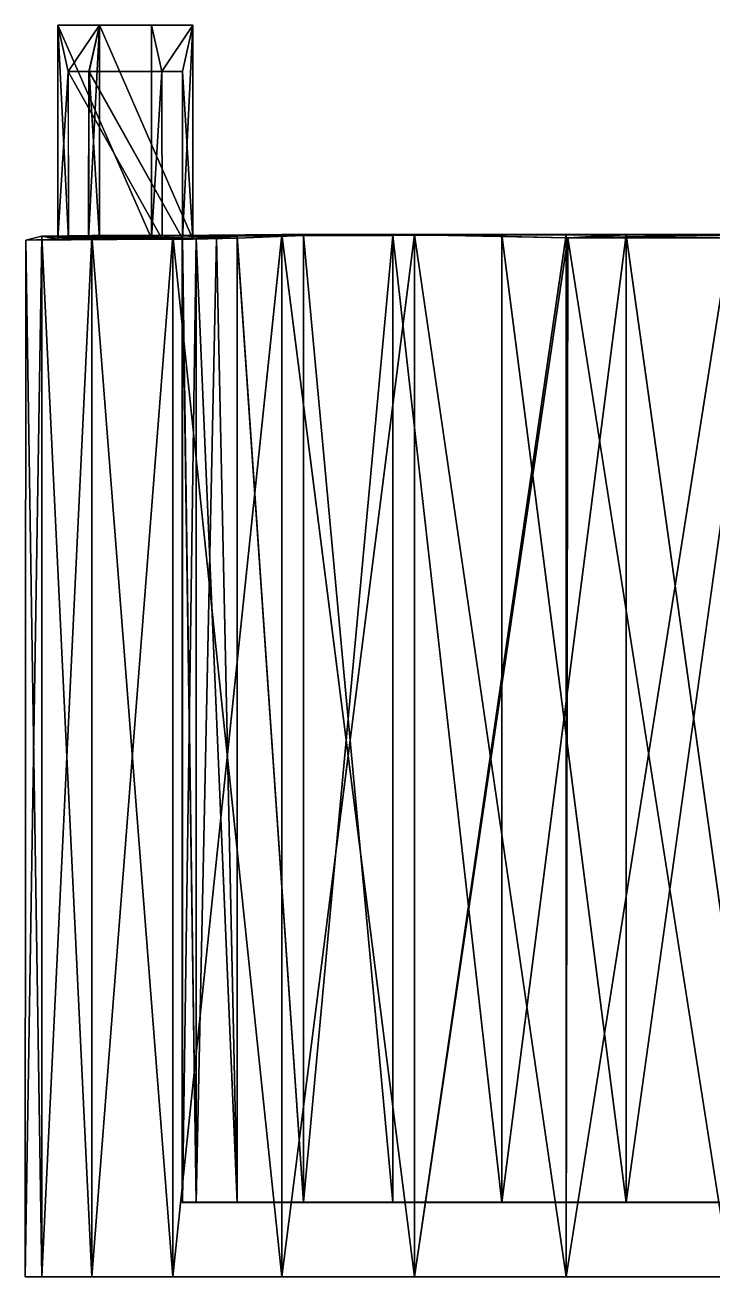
# Model space of a CAD drawing. Extents: x 1.3 to 43.3, y 5.2 to 35.2.
# Drawn here: x 1.3 to 17.78, y 5.23 to 35.23 of the extents above; entities that cross this region are included whole.
import ezdxf

# ---------------------------------------------------------------- set-up
doc = ezdxf.new("R2010")
doc.units = 0

msp = doc.modelspace()

# ---------------------------------------------------------------- linework, layer by layer
for points in [[(2.344, 30.095, 22.906), (2.086, 30.095, 25.196), (2.086, 35.228, 25.196)], [(2.334, 34.115, 22.992), (2.344, 30.095, 22.906), (2.086, 35.228, 25.196)], [(3.08, 35.228, 16.381), (2.334, 34.115, 22.992), (2.086, 35.228, 25.196)], [(4.326, 30.112, 25.447), (2.086, 30.095, 25.196), (2.086, 35.228, 25.196)], [(4.326, 30.112, 25.447), (2.086, 35.228, 25.196), (4.326, 35.228, 25.447)], [(3.08, 35.228, 16.381), (2.086, 35.228, 25.196), (4.326, 35.228, 25.447)], [(4.328, 30.111, 25.448), (2.087, 35.226, 25.197), (2.087, 30.093, 25.196)], [(4.327, 35.226, 25.448), (2.087, 35.226, 25.197), (3.081, 35.226, 16.382)], [(2.087, 35.226, 25.197), (2.087, 30.093, 25.196), (2.336, 34.113, 22.991)], [(2.087, 35.226, 25.197), (2.336, 34.113, 22.991), (3.081, 35.226, 16.382)], [(4.328, 30.111, 25.448), (4.327, 35.226, 25.448), (2.087, 35.226, 25.197)], [(3.08, 35.228, 16.381), (2.831, 34.115, 18.584), (2.334, 34.115, 22.992)], [(2.336, 34.113, 22.991), (2.832, 34.113, 18.586), (3.081, 35.226, 16.382)], [(3.08, 35.228, 16.381), (3.08, 30.095, 16.381), (2.822, 30.095, 18.67)], [(3.08, 35.228, 16.381), (2.822, 30.095, 18.67), (2.831, 34.115, 18.584)], [(3.08, 30.098, 16.381), (3.081, 35.226, 16.382), (2.832, 34.113, 18.586)], [(3.08, 35.228, 16.381), (4.326, 35.228, 25.447), (5.32, 35.228, 16.632)], [(5.32, 30.095, 16.632), (3.08, 30.095, 16.381), (3.08, 35.228, 16.381)], [(5.32, 30.095, 16.632), (3.08, 35.228, 16.381), (5.32, 35.228, 16.632)], [(5.32, 30.098, 16.632), (3.081, 35.226, 16.382), (3.08, 30.098, 16.381)], [(4.327, 35.226, 25.448), (3.081, 35.226, 16.382), (5.321, 35.226, 16.633)], [(5.32, 30.098, 16.632), (5.321, 35.226, 16.633), (3.081, 35.226, 16.382)], [(4.575, 34.115, 23.243), (4.326, 30.112, 25.447), (4.326, 35.228, 25.447)], [(4.326, 35.228, 25.447), (5.32, 35.228, 16.632), (4.575, 34.115, 23.243)], [(4.327, 35.226, 25.448), (4.328, 30.111, 25.448), (4.576, 34.113, 23.242)], [(4.327, 35.226, 25.448), (4.576, 34.113, 23.242), (5.321, 35.226, 16.633)], [(5.32, 35.228, 16.632), (5.071, 34.115, 18.835), (4.575, 34.115, 23.243)], [(4.576, 34.113, 23.242), (5.073, 34.113, 18.837), (5.321, 35.226, 16.633)], [(5.32, 35.228, 16.632), (5.32, 30.095, 16.632), (5.071, 30.112, 18.837)], [(5.32, 35.228, 16.632), (5.071, 30.112, 18.837), (5.071, 34.115, 18.835)], [(5.073, 34.113, 18.837), (5.32, 30.098, 16.632), (5.321, 35.226, 16.633)], [(2.087, 30.093, 25.196), (2.345, 30.093, 22.906), (2.336, 34.113, 22.991)], [(2.334, 34.115, 22.992), (2.344, 30.095, 22.906), (4.584, 30.095, 23.157)], [(2.334, 34.115, 22.992), (4.584, 30.095, 23.157), (4.575, 34.115, 23.243)], [(4.575, 34.115, 23.243), (2.831, 34.115, 18.584), (2.334, 34.115, 22.992)], [(2.336, 34.113, 22.991), (4.576, 34.113, 23.242), (4.586, 30.095, 23.156)], [(2.336, 34.113, 22.991), (4.586, 30.095, 23.156), (2.345, 30.093, 22.906)], [(4.576, 34.113, 23.242), (2.336, 34.113, 22.991), (2.832, 34.113, 18.586)], [(2.831, 34.115, 18.584), (5.071, 30.112, 18.837), (2.822, 30.095, 18.67)], [(2.822, 30.098, 18.671), (3.08, 30.098, 16.381), (2.832, 34.113, 18.586)], [(2.832, 34.113, 18.586), (2.822, 30.098, 18.671), (5.072, 30.114, 18.838)], [(2.831, 34.115, 18.584), (5.071, 34.115, 18.835), (5.071, 30.112, 18.837)], [(4.575, 34.115, 23.243), (5.071, 34.115, 18.835), (2.831, 34.115, 18.584)], [(2.832, 34.113, 18.586), (5.072, 30.114, 18.838), (5.073, 34.113, 18.837)], [(4.576, 34.113, 23.242), (2.832, 34.113, 18.586), (5.073, 34.113, 18.837)], [(4.575, 34.115, 23.243), (4.584, 30.095, 23.157), (4.326, 30.112, 25.447)], [(4.328, 30.111, 25.448), (4.586, 30.095, 23.156), (4.576, 34.113, 23.242)], [(5.073, 34.113, 18.837), (5.072, 30.114, 18.838), (5.32, 30.098, 16.632)], [(1.703, 30.17, 18.83), (1.703, 5.228, 18.83), (1.3, 5.228, 22.913)], [(1.703, 30.17, 18.83), (1.3, 5.228, 22.913), (1.318, 30.075, 22.497)], [(1.318, 30.075, 22.497), (1.3, 5.228, 22.913), (1.703, 5.228, 26.996)], [(1.704, 30.168, 18.831), (1.32, 30.075, 22.497), (1.301, 5.23, 22.913)], [(1.704, 30.168, 18.831), (1.301, 5.23, 22.913), (1.704, 5.23, 18.831)], [(1.32, 30.075, 22.497), (1.704, 5.23, 26.995), (1.301, 5.23, 22.913)], [(5.399, 30.12, 19.563), (1.703, 30.17, 18.83), (1.318, 30.075, 22.497)], [(1.318, 30.075, 22.497), (1.703, 5.228, 26.996), (1.702, 30.168, 26.996)], [(1.318, 30.075, 22.497), (2.087, 30.093, 25.196), (1.702, 30.168, 26.996)], [(5.399, 30.12, 19.563), (1.318, 30.075, 22.497), (5.068, 30.12, 22.913)], [(2.345, 30.093, 22.906), (1.318, 30.075, 22.497), (5.068, 30.12, 22.913)], [(1.318, 30.075, 22.497), (2.345, 30.093, 22.906), (2.087, 30.093, 25.196)], [(1.32, 30.075, 22.497), (1.704, 30.168, 26.995), (1.704, 5.23, 26.995)], [(2.086, 30.095, 25.196), (1.32, 30.075, 22.497), (1.704, 30.168, 26.995)], [(5.067, 30.118, 22.913), (1.32, 30.075, 22.497), (1.704, 30.168, 18.831)], [(4.584, 30.095, 23.157), (5.067, 30.118, 22.913), (1.32, 30.075, 22.497)], [(4.584, 30.095, 23.157), (1.32, 30.075, 22.497), (2.344, 30.095, 22.906)], [(2.086, 30.095, 25.196), (2.344, 30.095, 22.906), (1.32, 30.075, 22.497)], [(1.702, 30.168, 26.996), (2.898, 5.228, 30.921), (2.898, 30.186, 30.921)], [(5.399, 30.119, 26.263), (1.702, 30.168, 26.996), (2.898, 30.186, 30.921)], [(1.702, 30.168, 26.996), (1.703, 5.228, 26.996), (2.898, 5.228, 30.921)], [(1.702, 30.168, 26.996), (4.328, 30.111, 25.448), (5.399, 30.119, 26.263)], [(1.702, 30.168, 26.996), (2.087, 30.093, 25.196), (4.328, 30.111, 25.448)], [(1.703, 30.17, 18.83), (3.08, 30.098, 16.381), (2.898, 30.136, 14.905)], [(2.898, 30.136, 14.905), (1.703, 5.228, 18.83), (1.703, 30.17, 18.83)], [(1.703, 30.17, 18.83), (2.822, 30.098, 18.671), (3.08, 30.098, 16.381)], [(2.822, 30.098, 18.671), (1.703, 30.17, 18.83), (5.399, 30.12, 19.563)], [(2.898, 30.136, 14.905), (2.898, 5.228, 14.905), (1.703, 5.228, 18.83)], [(1.704, 30.168, 26.995), (2.899, 30.184, 30.921), (2.899, 5.23, 30.921)], [(2.899, 30.184, 30.921), (1.704, 30.168, 26.995), (5.398, 30.118, 26.263)], [(1.704, 30.168, 18.831), (2.899, 30.134, 14.905), (3.08, 30.095, 16.381)], [(1.704, 30.168, 18.831), (3.08, 30.095, 16.381), (2.822, 30.095, 18.67)], [(2.899, 30.134, 14.905), (1.704, 30.168, 18.831), (1.704, 5.23, 18.831)], [(1.704, 30.168, 26.995), (2.899, 5.23, 30.921), (1.704, 5.23, 26.995)], [(4.326, 30.112, 25.447), (1.704, 30.168, 26.995), (5.398, 30.118, 26.263)], [(2.822, 30.095, 18.67), (5.398, 30.118, 19.563), (1.704, 30.168, 18.831)], [(5.067, 30.118, 22.913), (1.704, 30.168, 18.831), (5.398, 30.118, 19.563)], [(4.326, 30.112, 25.447), (2.086, 30.095, 25.196), (1.704, 30.168, 26.995)], [(2.899, 30.134, 14.905), (1.704, 5.23, 18.831), (2.899, 5.23, 14.905)], [(2.345, 30.093, 22.906), (5.068, 30.12, 22.913), (4.586, 30.095, 23.156)], [(2.822, 30.098, 18.671), (5.399, 30.12, 19.563), (5.072, 30.114, 18.838)], [(2.822, 30.095, 18.67), (5.071, 30.112, 18.837), (5.398, 30.118, 19.563)], [(4.838, 30.186, 11.287), (4.838, 5.228, 11.287), (2.898, 5.228, 14.905)], [(4.838, 30.186, 11.287), (2.898, 5.228, 14.905), (2.898, 30.136, 14.905)], [(2.898, 30.186, 30.921), (2.898, 5.228, 30.921), (4.838, 5.228, 34.539)], [(2.898, 30.186, 30.921), (4.838, 5.228, 34.539), (4.838, 30.186, 34.539)], [(2.898, 30.186, 30.921), (4.838, 30.186, 34.539), (6.379, 30.17, 29.484)], [(6.379, 30.17, 29.484), (5.399, 30.119, 26.263), (2.898, 30.186, 30.921)], [(4.838, 30.186, 11.287), (2.898, 30.136, 14.905), (6.379, 30.12, 16.342)], [(2.898, 30.136, 14.905), (5.32, 30.098, 16.632), (6.379, 30.12, 16.342)], [(2.898, 30.136, 14.905), (3.08, 30.098, 16.381), (5.32, 30.098, 16.632)], [(4.839, 30.184, 11.288), (2.899, 30.134, 14.905), (2.899, 5.23, 14.905)], [(4.839, 30.184, 11.288), (2.899, 5.23, 14.905), (4.839, 5.23, 11.288)], [(2.899, 30.184, 30.921), (4.839, 30.184, 34.538), (4.839, 5.23, 34.538)], [(2.899, 30.184, 30.921), (4.839, 5.23, 34.538), (2.899, 5.23, 30.921)], [(4.839, 30.184, 34.538), (2.899, 30.184, 30.921), (6.378, 30.168, 29.484)], [(2.899, 30.184, 30.921), (5.398, 30.118, 26.263), (6.378, 30.168, 29.484)], [(2.899, 30.134, 14.905), (4.839, 30.184, 11.288), (6.378, 30.118, 16.342)], [(6.378, 30.118, 16.342), (3.08, 30.095, 16.381), (2.899, 30.134, 14.905)], [(6.378, 30.118, 16.342), (5.32, 30.095, 16.632), (3.08, 30.095, 16.381)], [(5.398, 30.118, 26.263), (4.326, 30.112, 25.447), (4.584, 30.095, 23.157)], [(5.068, 30.12, 22.913), (4.328, 30.111, 25.448), (5.399, 30.119, 26.263)], [(5.068, 30.12, 22.913), (4.586, 30.095, 23.156), (4.328, 30.111, 25.448)], [(5.398, 30.118, 26.263), (4.584, 30.095, 23.157), (5.067, 30.118, 22.913)], [(7.448, 30.205, 8.116), (7.448, 5.228, 8.116), (4.838, 5.228, 11.287)], [(7.448, 30.205, 8.116), (4.838, 5.228, 11.287), (4.838, 30.186, 11.287)], [(4.838, 30.186, 34.539), (7.448, 5.228, 37.71), (7.448, 30.205, 37.71)], [(4.838, 30.186, 34.539), (7.448, 30.205, 37.71), (7.971, 30.186, 32.452)], [(7.448, 30.205, 8.116), (4.838, 30.186, 11.287), (7.971, 30.186, 13.374)], [(4.838, 30.186, 34.539), (4.838, 5.228, 34.539), (7.448, 5.228, 37.71)], [(7.971, 30.186, 32.452), (6.379, 30.17, 29.484), (4.838, 30.186, 34.539)], [(6.379, 30.12, 16.342), (7.971, 30.186, 13.374), (4.838, 30.186, 11.287)], [(7.449, 30.202, 8.117), (4.839, 30.184, 11.288), (4.839, 5.23, 11.288)], [(7.449, 30.202, 8.117), (4.839, 5.23, 11.288), (7.449, 5.23, 8.117)], [(4.839, 30.184, 34.538), (7.449, 30.202, 37.709), (7.449, 5.23, 37.709)], [(7.449, 30.202, 37.709), (4.839, 30.184, 34.538), (7.97, 30.184, 32.453)], [(4.839, 30.184, 11.288), (7.449, 30.202, 8.117), (7.97, 30.184, 13.373)], [(4.839, 30.184, 34.538), (7.449, 5.23, 37.709), (4.839, 5.23, 34.538)], [(6.378, 30.168, 29.484), (7.97, 30.184, 32.453), (4.839, 30.184, 34.538)], [(7.97, 30.184, 13.373), (6.378, 30.118, 16.342), (4.839, 30.184, 11.288)], [(5.398, 7.014, 19.563), (5.067, 30.118, 22.913), (5.398, 30.118, 19.563)], [(5.067, 30.118, 22.913), (5.067, 7.014, 22.913), (5.398, 7.014, 26.263)], [(5.067, 30.118, 22.913), (5.398, 7.014, 26.263), (5.398, 30.118, 26.263)], [(5.398, 7.014, 19.563), (5.067, 7.014, 22.913), (5.067, 30.118, 22.913)], [(5.068, 30.12, 22.913), (5.399, 7.017, 19.563), (5.399, 30.12, 19.563)], [(5.399, 30.119, 26.263), (5.068, 7.017, 22.913), (5.068, 30.12, 22.913)], [(5.068, 30.12, 22.913), (5.068, 7.017, 22.913), (5.399, 7.017, 19.563)], [(5.399, 30.119, 26.263), (5.399, 7.017, 26.263), (5.068, 7.017, 22.913)], [(5.398, 30.118, 19.563), (5.071, 30.112, 18.837), (5.32, 30.095, 16.632)], [(5.072, 30.114, 18.838), (5.889, 30.12, 17.953), (5.32, 30.098, 16.632)], [(5.399, 30.12, 19.563), (5.889, 30.12, 17.953), (5.072, 30.114, 18.838)], [(5.889, 30.12, 17.953), (6.379, 30.12, 16.342), (5.32, 30.098, 16.632)], [(5.398, 30.118, 19.563), (5.32, 30.095, 16.632), (6.378, 30.118, 16.342)], [(5.398, 30.118, 26.263), (6.378, 7.014, 29.484), (6.378, 30.168, 29.484)], [(6.378, 30.118, 16.342), (5.888, 30.118, 17.952), (5.398, 30.118, 19.563)], [(5.398, 7.014, 19.563), (5.398, 30.118, 19.563), (5.888, 30.118, 17.952)], [(5.398, 30.118, 26.263), (5.398, 7.014, 26.263), (6.378, 7.014, 29.484)], [(6.378, 7.014, 16.342), (5.398, 7.014, 19.563), (5.888, 30.118, 17.952)], [(5.399, 30.119, 26.263), (6.379, 30.17, 29.484), (6.379, 7.017, 29.484)], [(5.889, 30.12, 17.953), (5.399, 7.017, 19.563), (6.379, 7.017, 16.342)], [(5.889, 30.12, 17.953), (5.399, 30.12, 19.563), (5.399, 7.017, 19.563)], [(5.399, 30.119, 26.263), (6.379, 7.017, 29.484), (5.399, 7.017, 26.263)], [(5.888, 30.118, 17.952), (6.378, 30.118, 16.342), (6.378, 7.014, 16.342)], [(6.379, 7.017, 16.342), (6.379, 30.12, 16.342), (5.889, 30.12, 17.953)], [(6.378, 30.168, 29.484), (7.97, 7.014, 32.453), (7.97, 30.184, 32.453)], [(7.97, 7.014, 13.373), (6.378, 30.118, 16.342), (7.97, 30.184, 13.373)], [(6.378, 30.168, 29.484), (6.378, 7.014, 29.484), (7.97, 7.014, 32.453)], [(7.97, 7.014, 13.373), (6.378, 7.014, 16.342), (6.378, 30.118, 16.342)], [(6.379, 30.12, 16.342), (7.971, 7.017, 13.374), (7.971, 30.186, 13.374)], [(6.379, 30.17, 29.484), (7.971, 30.186, 32.452), (7.971, 7.017, 32.452)], [(6.379, 30.17, 29.484), (7.971, 7.017, 32.452), (6.379, 7.017, 29.484)], [(6.379, 30.12, 16.342), (6.379, 7.017, 16.342), (7.971, 7.017, 13.374)], [(10.629, 30.205, 5.513), (10.629, 5.228, 5.513), (7.448, 5.228, 8.116)], [(10.629, 30.205, 5.513), (7.448, 5.228, 8.116), (7.448, 30.205, 8.116)], [(7.448, 30.205, 37.71), (7.448, 5.228, 37.71), (10.629, 5.228, 40.313)], [(7.448, 30.205, 37.71), (10.629, 5.228, 40.313), (10.629, 30.205, 40.313)], [(7.448, 30.205, 37.71), (10.629, 30.205, 40.313), (10.113, 30.186, 35.054)], [(7.971, 30.186, 32.452), (7.448, 30.205, 37.71), (10.113, 30.186, 35.054)], [(10.629, 30.205, 5.513), (7.448, 30.205, 8.116), (10.113, 30.186, 10.772)], [(7.448, 30.205, 8.116), (7.971, 30.186, 13.374), (10.113, 30.186, 10.772)], [(10.63, 30.202, 5.514), (7.449, 30.202, 8.117), (7.449, 5.23, 8.117)], [(10.63, 30.202, 5.514), (7.449, 5.23, 8.117), (10.63, 5.23, 5.514)], [(7.449, 30.202, 37.709), (10.63, 30.202, 40.312), (10.63, 5.23, 40.312)], [(7.449, 30.202, 37.709), (10.63, 5.23, 40.312), (7.449, 5.23, 37.709)], [(10.63, 30.202, 40.312), (7.449, 30.202, 37.709), (10.112, 30.184, 35.055)], [(7.449, 30.202, 37.709), (7.97, 30.184, 32.453), (10.112, 30.184, 35.055)], [(7.449, 30.202, 8.117), (10.63, 30.202, 5.514), (10.112, 30.184, 10.771)], [(7.97, 30.184, 13.373), (7.449, 30.202, 8.117), (10.112, 30.184, 10.771)], [(10.112, 7.014, 10.771), (7.97, 30.184, 13.373), (10.112, 30.184, 10.771)], [(7.97, 30.184, 32.453), (7.97, 7.014, 32.453), (10.112, 7.014, 35.055)], [(7.97, 30.184, 32.453), (10.112, 7.014, 35.055), (10.112, 30.184, 35.055)], [(10.112, 7.014, 10.771), (7.97, 7.014, 13.373), (7.97, 30.184, 13.373)], [(10.113, 30.186, 10.772), (7.971, 7.017, 13.374), (10.113, 7.017, 10.772)], [(10.113, 30.186, 35.054), (7.971, 7.017, 32.452), (7.971, 30.186, 32.452)], [(10.113, 30.186, 10.772), (7.971, 30.186, 13.374), (7.971, 7.017, 13.374)], [(10.113, 30.186, 35.054), (10.113, 7.017, 35.054), (7.971, 7.017, 32.452)], [(12.722, 7.014, 8.635), (10.112, 30.184, 10.771), (12.722, 30.202, 8.635)], [(10.112, 30.184, 35.055), (12.722, 7.014, 37.191), (12.722, 30.202, 37.191)], [(10.63, 30.202, 40.312), (10.112, 30.184, 35.055), (12.722, 30.202, 37.191)], [(10.112, 30.184, 10.771), (10.63, 30.202, 5.514), (12.722, 30.202, 8.635)], [(10.112, 30.184, 35.055), (10.112, 7.014, 35.055), (12.722, 7.014, 37.191)], [(12.722, 7.014, 8.635), (10.112, 7.014, 10.771), (10.112, 30.184, 10.771)], [(10.113, 30.186, 10.772), (12.723, 7.017, 8.637), (12.723, 30.205, 8.637)], [(10.113, 30.186, 35.054), (12.723, 30.205, 37.189), (12.723, 7.017, 37.189)], [(10.113, 30.186, 35.054), (10.629, 30.205, 40.313), (12.723, 30.205, 37.189)], [(10.629, 30.205, 5.513), (10.113, 30.186, 10.772), (12.723, 30.205, 8.637)], [(10.113, 30.186, 35.054), (12.723, 7.017, 37.189), (10.113, 7.017, 35.054)], [(10.113, 30.186, 10.772), (10.113, 7.017, 10.772), (12.723, 7.017, 8.637)], [(10.629, 5.228, 40.313), (14.298, 30.13, 42.393), (10.629, 30.205, 40.313)], [(10.629, 30.205, 40.313), (14.298, 30.13, 42.393), (15.701, 30.205, 38.776)], [(12.723, 30.205, 37.189), (10.629, 30.205, 40.313), (15.701, 30.205, 38.776)], [(10.629, 5.228, 40.313), (14.259, 5.228, 42.247), (14.298, 30.13, 42.393)], [(14.259, 30.205, 3.579), (14.259, 5.228, 3.579), (10.629, 5.228, 5.513)], [(14.259, 30.205, 3.579), (10.629, 5.228, 5.513), (10.629, 30.205, 5.513)], [(14.259, 30.205, 3.579), (10.629, 30.205, 5.513), (12.723, 30.205, 8.637)], [(14.259, 30.202, 3.581), (10.63, 30.202, 5.514), (10.63, 5.23, 5.514)], [(14.259, 30.202, 3.581), (10.63, 5.23, 5.514), (14.259, 5.23, 3.581)], [(10.63, 30.202, 40.312), (14.298, 30.127, 42.392), (14.259, 5.23, 42.245)], [(10.63, 30.202, 40.312), (14.259, 5.23, 42.245), (10.63, 5.23, 40.312)], [(14.298, 30.127, 42.392), (10.63, 30.202, 40.312), (15.7, 30.202, 38.777)], [(10.63, 30.202, 40.312), (12.722, 30.202, 37.191), (15.7, 30.202, 38.777)], [(10.63, 30.202, 5.514), (14.259, 30.202, 3.581), (12.722, 30.202, 8.635)], [(12.722, 7.014, 8.635), (15.7, 30.202, 7.049), (15.7, 7.014, 7.049)], [(12.722, 30.202, 37.191), (12.722, 7.014, 37.191), (15.7, 7.014, 38.777)], [(12.722, 30.202, 37.191), (15.7, 7.014, 38.777), (15.7, 30.202, 38.777)], [(12.722, 7.014, 8.635), (12.722, 30.202, 8.635), (15.7, 30.202, 7.049)], [(15.7, 30.202, 7.049), (12.722, 30.202, 8.635), (14.259, 30.202, 3.581)], [(15.701, 30.205, 7.05), (12.723, 7.017, 8.637), (15.701, 7.017, 7.05)], [(12.723, 30.205, 37.189), (15.701, 30.205, 38.776), (15.701, 7.017, 38.776)], [(12.723, 30.205, 37.189), (15.701, 7.017, 38.776), (12.723, 7.017, 37.189)], [(15.701, 30.205, 7.05), (12.723, 30.205, 8.637), (12.723, 7.017, 8.637)], [(14.259, 30.205, 3.579), (12.723, 30.205, 8.637), (15.701, 30.205, 7.05)], [(18.197, 30.205, 2.388), (18.197, 5.228, 2.388), (14.259, 5.228, 3.579)], [(18.197, 30.205, 2.388), (14.259, 5.228, 3.579), (14.259, 30.205, 3.579)], [(18.197, 30.205, 2.388), (14.259, 30.205, 3.579), (15.701, 30.205, 7.05)], [(18.197, 30.202, 2.39), (14.259, 30.202, 3.581), (14.259, 5.23, 3.581)], [(18.197, 30.202, 2.39), (14.259, 5.23, 3.581), (18.197, 5.23, 2.39)], [(14.259, 30.202, 3.581), (18.197, 30.202, 2.39), (15.7, 30.202, 7.049)], [(14.298, 30.13, 42.393), (14.259, 5.228, 42.247), (18.197, 5.228, 43.438)], [(14.298, 30.127, 42.392), (18.197, 5.23, 43.436), (14.259, 5.23, 42.245)], [(18.932, 30.205, 39.753), (15.701, 30.205, 38.776), (14.298, 30.13, 42.393)], [(14.298, 30.13, 42.393), (18.236, 30.13, 43.584), (18.932, 30.205, 39.753)], [(14.298, 30.127, 42.392), (15.7, 30.202, 38.777), (18.932, 30.202, 39.755)], [(18.236, 30.127, 43.583), (14.298, 30.127, 42.392), (18.932, 30.202, 39.755)], [(14.298, 30.13, 42.393), (18.197, 5.228, 43.438), (18.236, 30.13, 43.584)], [(14.298, 30.127, 42.392), (18.236, 30.127, 43.583), (18.197, 5.23, 43.436)], [(15.7, 30.202, 7.049), (18.932, 30.202, 6.071), (18.932, 7.014, 6.071)], [(15.7, 30.202, 7.049), (18.932, 7.014, 6.071), (15.7, 7.014, 7.049)], [(15.7, 30.202, 38.777), (15.7, 7.014, 38.777), (18.932, 7.014, 39.755)], [(15.7, 30.202, 38.777), (18.932, 7.014, 39.755), (18.932, 30.202, 39.755)], [(18.197, 30.202, 2.39), (18.932, 30.202, 6.071), (15.7, 30.202, 7.049)], [(15.701, 7.017, 7.05), (18.932, 30.205, 6.073), (15.701, 30.205, 7.05)], [(15.701, 30.205, 38.776), (18.932, 30.205, 39.753), (18.932, 7.017, 39.753)], [(15.701, 30.205, 38.776), (18.932, 7.017, 39.753), (15.701, 7.017, 38.776)], [(15.701, 7.017, 7.05), (18.932, 7.017, 6.073), (18.932, 30.205, 6.073)], [(15.701, 30.205, 7.05), (18.932, 30.205, 6.073), (18.197, 30.205, 2.388)], [(6.378, 7.014, 29.484), (5.398, 7.014, 26.263), (5.067, 7.014, 22.913)], [(5.067, 7.014, 22.913), (5.398, 7.014, 19.563), (6.378, 7.014, 16.342)], [(10.112, 7.014, 35.055), (6.378, 7.014, 29.484), (5.067, 7.014, 22.913)], [(5.067, 7.014, 22.913), (6.378, 7.014, 16.342), (10.112, 7.014, 10.771)], [(10.112, 7.014, 35.055), (5.067, 7.014, 22.913), (10.112, 7.014, 10.771)], [(5.399, 7.017, 19.563), (5.068, 7.017, 22.913), (5.399, 7.017, 26.263)], [(6.379, 7.017, 16.342), (5.399, 7.017, 19.563), (6.379, 7.017, 29.484)], [(6.379, 7.017, 29.484), (5.399, 7.017, 19.563), (5.399, 7.017, 26.263)], [(10.112, 7.014, 35.055), (7.97, 7.014, 32.453), (6.378, 7.014, 29.484)], [(6.378, 7.014, 16.342), (7.97, 7.014, 13.373), (10.112, 7.014, 10.771)], [(10.113, 7.017, 10.772), (7.971, 7.017, 13.374), (6.379, 7.017, 29.484)], [(7.971, 7.017, 13.374), (6.379, 7.017, 16.342), (6.379, 7.017, 29.484)], [(6.379, 7.017, 29.484), (7.971, 7.017, 32.452), (10.113, 7.017, 10.772)], [(7.971, 7.017, 32.452), (10.113, 7.017, 35.054), (10.113, 7.017, 10.772)], [(15.7, 7.014, 38.777), (12.722, 7.014, 37.191), (10.112, 7.014, 35.055)], [(10.112, 7.014, 10.771), (12.722, 7.014, 8.635), (15.7, 7.014, 7.049)], [(22.292, 7.014, 40.085), (15.7, 7.014, 38.777), (10.112, 7.014, 35.055)], [(10.112, 7.014, 10.771), (15.7, 7.014, 7.049), (22.292, 7.014, 5.741)], [(34.473, 7.014, 35.055), (22.292, 7.014, 40.085), (10.112, 7.014, 35.055)], [(10.112, 7.014, 10.771), (22.292, 7.014, 5.741), (34.473, 7.014, 10.771)], [(34.473, 7.014, 10.771), (34.473, 7.014, 35.055), (10.112, 7.014, 35.055)], [(10.112, 7.014, 35.055), (10.112, 7.014, 10.771), (34.473, 7.014, 10.771)], [(15.701, 7.017, 7.05), (12.723, 7.017, 8.637), (10.113, 7.017, 35.054)], [(12.723, 7.017, 8.637), (10.113, 7.017, 10.772), (10.113, 7.017, 35.054)], [(10.113, 7.017, 35.054), (12.723, 7.017, 37.189), (15.701, 7.017, 7.05)], [(12.723, 7.017, 37.189), (15.701, 7.017, 38.776), (15.701, 7.017, 7.05)], [(22.292, 7.014, 40.085), (18.932, 7.014, 39.755), (15.7, 7.014, 38.777)], [(15.7, 7.014, 7.049), (18.932, 7.014, 6.071), (22.292, 7.014, 5.741)], [(18.932, 7.017, 6.073), (15.701, 7.017, 7.05), (22.292, 7.017, 40.083)], [(15.701, 7.017, 38.776), (18.932, 7.017, 39.753), (15.701, 7.017, 7.05)], [(18.932, 7.017, 39.753), (22.292, 7.017, 40.083), (15.701, 7.017, 7.05)], [(1.703, 5.228, 26.996), (1.3, 5.228, 22.913), (1.703, 5.228, 18.83)], [(1.704, 5.23, 18.831), (1.301, 5.23, 22.913), (1.704, 5.23, 26.995)], [(2.898, 5.228, 30.921), (1.703, 5.228, 26.996), (4.838, 5.228, 11.287)], [(1.703, 5.228, 18.83), (2.898, 5.228, 14.905), (1.703, 5.228, 26.996)], [(2.898, 5.228, 14.905), (4.838, 5.228, 11.287), (1.703, 5.228, 26.996)], [(4.839, 5.23, 11.288), (2.899, 5.23, 14.905), (1.704, 5.23, 18.831)], [(1.704, 5.23, 26.995), (2.899, 5.23, 30.921), (4.839, 5.23, 34.538)], [(10.63, 5.23, 5.514), (4.839, 5.23, 11.288), (1.704, 5.23, 18.831)], [(1.704, 5.23, 18.831), (1.704, 5.23, 26.995), (4.839, 5.23, 34.538)], [(26.388, 5.23, 2.39), (10.63, 5.23, 5.514), (1.704, 5.23, 18.831)], [(1.704, 5.23, 18.831), (4.839, 5.23, 34.538), (18.197, 5.23, 43.436)], [(26.388, 5.23, 2.39), (1.704, 5.23, 18.831), (18.197, 5.23, 43.436)], [(4.838, 5.228, 34.539), (2.898, 5.228, 30.921), (4.838, 5.228, 11.287)], [(10.629, 5.228, 40.313), (7.448, 5.228, 37.71), (4.838, 5.228, 11.287)], [(7.448, 5.228, 37.71), (4.838, 5.228, 34.539), (4.838, 5.228, 11.287)], [(4.838, 5.228, 11.287), (7.448, 5.228, 8.116), (10.629, 5.228, 40.313)], [(10.63, 5.23, 5.514), (7.449, 5.23, 8.117), (4.839, 5.23, 11.288)], [(4.839, 5.23, 34.538), (7.449, 5.23, 37.709), (10.63, 5.23, 40.312)], [(4.839, 5.23, 34.538), (10.63, 5.23, 40.312), (18.197, 5.23, 43.436)], [(7.448, 5.228, 8.116), (10.629, 5.228, 5.513), (10.629, 5.228, 40.313)], [(14.259, 5.228, 3.579), (18.197, 5.228, 2.388), (10.629, 5.228, 40.313)], [(14.259, 5.228, 42.247), (10.629, 5.228, 40.313), (18.197, 5.228, 2.388)], [(10.629, 5.228, 5.513), (14.259, 5.228, 3.579), (10.629, 5.228, 40.313)], [(18.197, 5.23, 2.39), (14.259, 5.23, 3.581), (10.63, 5.23, 5.514)], [(10.63, 5.23, 40.312), (14.259, 5.23, 42.245), (18.197, 5.23, 43.436)], [(26.388, 5.23, 2.39), (18.197, 5.23, 2.39), (10.63, 5.23, 5.514)], [(18.197, 5.228, 43.438), (14.259, 5.228, 42.247), (18.197, 5.228, 2.388)]]:
    msp.add_3dface(points)

doc.saveas('drawing.dxf')
